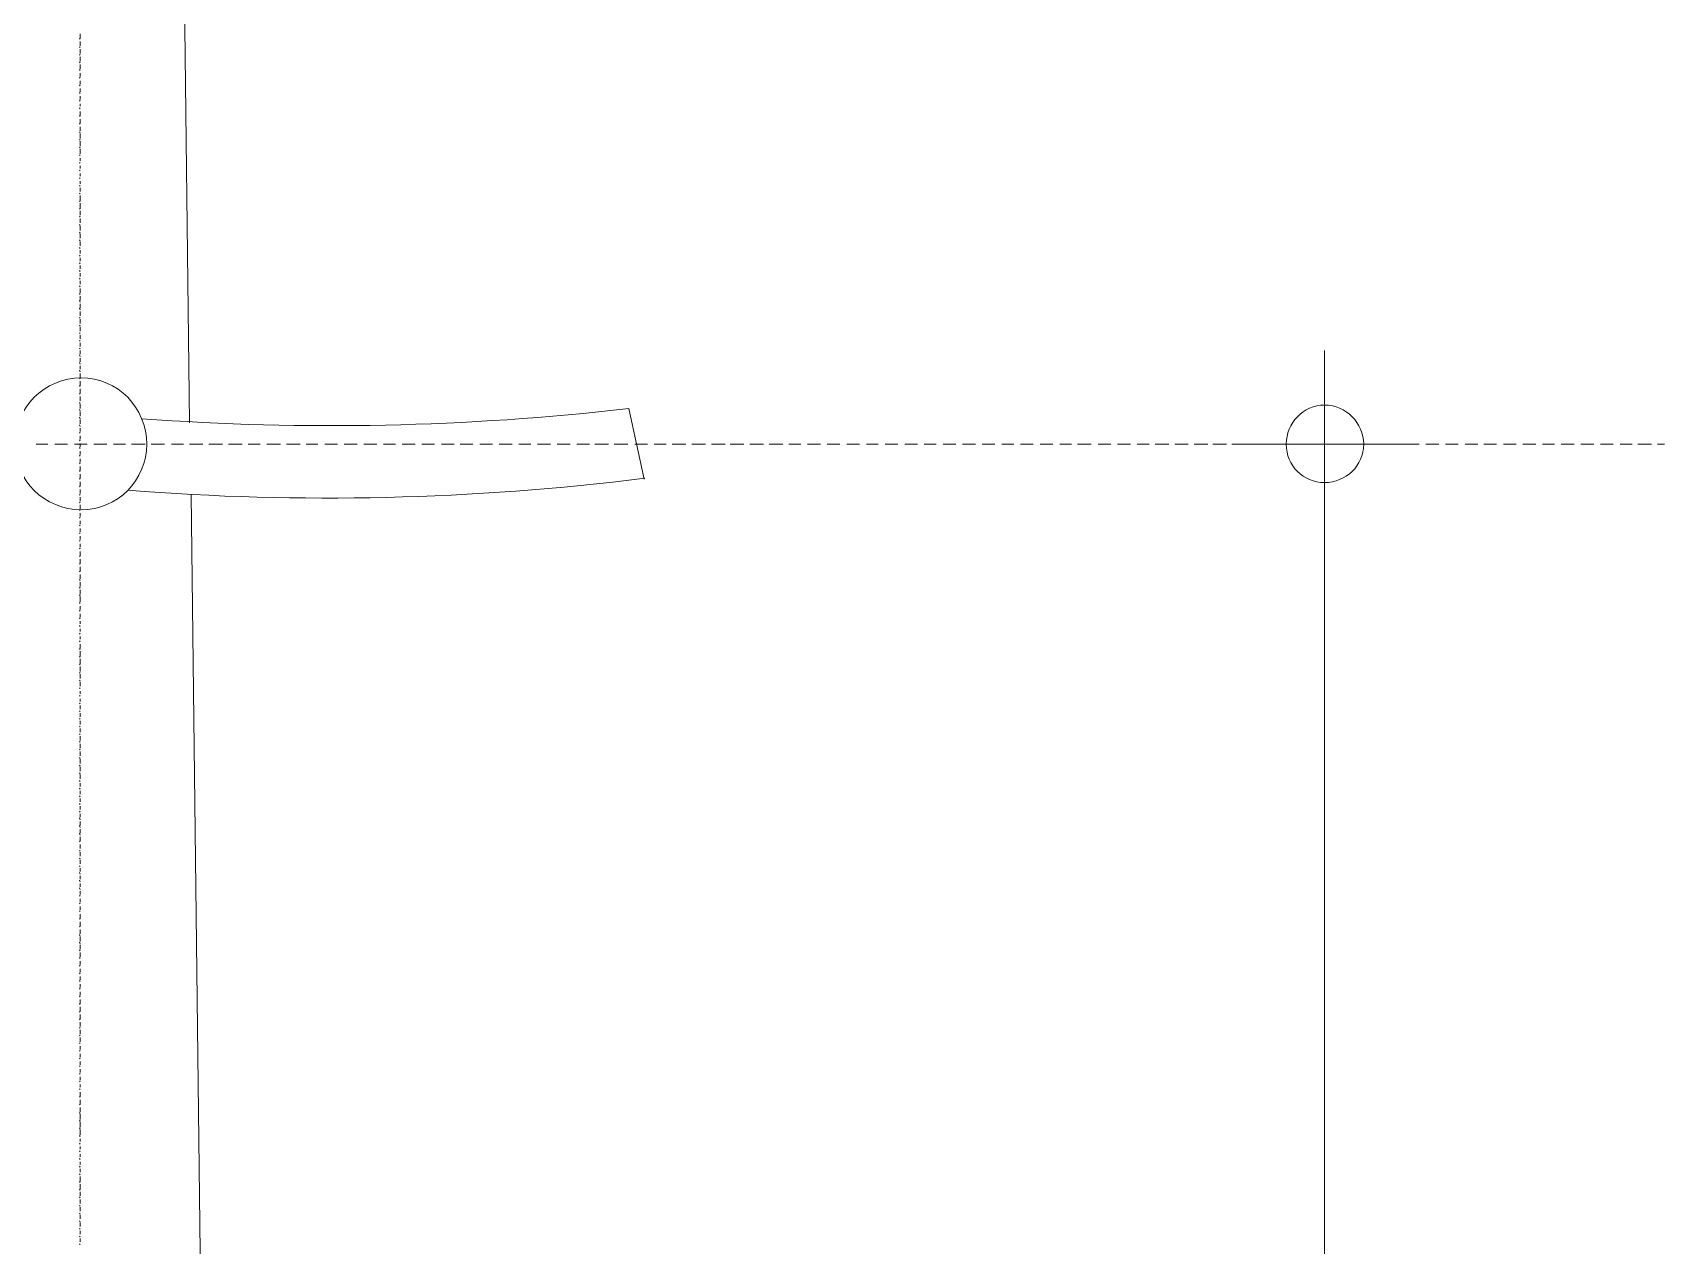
# Model space of a CAD drawing. Header units: millimetres. Extents: x 2928 to 3112, y 1220 to 1280.
# Drawn here: x 3041.719 to 3044.888, y 1245.037 to 1247.393 of the extents above; entities that cross this region are included whole.
import ezdxf

# ---------------------------------------------------------------- set-up
doc = ezdxf.new("R2010")
doc.units = ezdxf.units.MM

msp = doc.modelspace()

# ---------------------------------------------------------------- linework, layer by layer
at = {"color": 7, "linetype": 'Continuous', "lineweight": 5, "true_color": 0x000007}
for points in [[(3041.93587, 1254.09577), (3042.02353, 1246.63463), (3042.02353, 1246.63463)], [(3042.90676, 1246.52546), (3042.87698, 1246.66274), (3042.87698, 1246.66274)], [(3042.02683, 1246.49569), (3042.19389, 1232.43348), (3042.19389, 1232.43348)]]:
    msp.add_lwpolyline(points, dxfattribs=at)
at = {"color": 252, "linetype": 'Continuous', "lineweight": 13, "true_color": 0x989898}
for points in [[(3041.81182, 1247.38058), (3041.81016, 1247.38223), (3041.81016, 1247.38223)], [(3041.81182, 1247.38223), (3041.81182, 1247.3905), (3041.81182, 1247.3905)], [(3041.81182, 1247.36734), (3041.81182, 1247.37561), (3041.81182, 1247.37561)], [(3041.81182, 1247.36404), (3041.81016, 1247.36569), (3041.81016, 1247.36569)], [(3041.81182, 1247.34915), (3041.81016, 1247.3508), (3041.81016, 1247.3508)], [(3041.81182, 1247.33426), (3041.81016, 1247.33592), (3041.81016, 1247.33592)], [(3041.81182, 1247.35246), (3041.81182, 1247.36073), (3041.81182, 1247.36073)], [(3041.81182, 1247.33757), (3041.81182, 1247.34584), (3041.81182, 1247.34584)], [(3041.81182, 1247.31938), (3041.81016, 1247.32103), (3041.81016, 1247.32103)], [(3041.81182, 1247.30449), (3041.81016, 1247.30615), (3041.81016, 1247.30615)], [(3041.81182, 1247.32269), (3041.81182, 1247.33096), (3041.81182, 1247.33096)], [(3041.81182, 1247.3078), (3041.81182, 1247.31442), (3041.81182, 1247.31442)], [(3041.81182, 1247.28961), (3041.81016, 1247.29126), (3041.81016, 1247.29126)], [(3041.81182, 1247.27472), (3041.81016, 1247.27637), (3041.81016, 1247.27637)], [(3041.81182, 1247.29291), (3041.81182, 1247.29953), (3041.81182, 1247.29953)], [(3041.81182, 1247.27803), (3041.81182, 1247.28464), (3041.81182, 1247.28464)], [(3041.81182, 1247.25983), (3041.81016, 1247.26149), (3041.81016, 1247.26149)], [(3041.81182, 1247.24495), (3041.81016, 1247.2466), (3041.81016, 1247.2466)], [(3041.81182, 1247.26314), (3041.81182, 1247.26976), (3041.81182, 1247.26976)], [(3041.81182, 1247.24991), (3041.81182, 1247.25487), (3041.81182, 1247.25487)], [(3041.81182, 1247.23172), (3041.81182, 1247.23999), (3041.81182, 1247.23999)], [(3041.81182, 1247.23006), (3041.81016, 1247.23172), (3041.81016, 1247.23172)], [(3041.81182, 1247.21518), (3041.81016, 1247.21683), (3041.81016, 1247.21683)], [(3041.81182, 1247.21683), (3041.81182, 1247.2251), (3041.81182, 1247.2251)], [(3041.81182, 1247.20194), (3041.81182, 1247.21021), (3041.81182, 1247.21021)], [(3041.81182, 1247.19864), (3041.81016, 1247.20029), (3041.81016, 1247.20029)], [(3041.81182, 1247.18375), (3041.81016, 1247.1854), (3041.81016, 1247.1854)], [(3041.81182, 1247.18706), (3041.81182, 1247.19698), (3041.81182, 1247.19698)], [(3041.81182, 1247.17217), (3041.81182, 1247.1821), (3041.81182, 1247.1821)], [(3041.81182, 1247.16886), (3041.81016, 1247.17052), (3041.81016, 1247.17052)], [(3041.81182, 1247.15398), (3041.81016, 1247.15563), (3041.81016, 1247.15563)], [(3041.81182, 1247.15729), (3041.81182, 1247.16721), (3041.81182, 1247.16721)], [(3041.81182, 1247.14406), (3041.81182, 1247.14902), (3041.81182, 1247.14902)], [(3041.81182, 1247.13909), (3041.81016, 1247.14075), (3041.81016, 1247.14075)], [(3041.81182, 1247.12421), (3041.81016, 1247.12586), (3041.81016, 1247.12586)], [(3041.81182, 1247.12917), (3041.81182, 1247.13413), (3041.81182, 1247.13413)], [(3041.81182, 1247.11428), (3041.81182, 1247.11925), (3041.81182, 1247.11925)], [(3041.81182, 1247.10932), (3041.81016, 1247.11098), (3041.81016, 1247.11098)], [(3041.81182, 1247.09444), (3041.81016, 1247.09609), (3041.81016, 1247.09609)], [(3041.81182, 1247.0994), (3041.81182, 1247.10436), (3041.81182, 1247.10436)], [(3041.81182, 1247.08451), (3041.81182, 1247.09113), (3041.81182, 1247.09113)], [(3041.81182, 1247.07955), (3041.81016, 1247.0812), (3041.81016, 1247.0812)], [(3041.81182, 1247.06466), (3041.81016, 1247.06632), (3041.81016, 1247.06632)], [(3041.81182, 1247.04978), (3041.81016, 1247.05143), (3041.81016, 1247.05143)], [(3041.81182, 1247.06632), (3041.81182, 1247.07624), (3041.81182, 1247.07624)], [(3041.81182, 1247.05143), (3041.81182, 1247.06136), (3041.81182, 1247.06136)], [(3041.81182, 1247.03489), (3041.81016, 1247.03655), (3041.81016, 1247.03655)], [(3041.81182, 1247.01835), (3041.81016, 1247.02001), (3041.81016, 1247.02001)], [(3041.81182, 1247.0382), (3041.81182, 1247.04647), (3041.81182, 1247.04647)], [(3041.81182, 1247.02331), (3041.81182, 1247.03158), (3041.81182, 1247.03158)], [(3041.81182, 1247.00347), (3041.81016, 1247.00512), (3041.81016, 1247.00512)], [(3041.81182, 1246.98858), (3041.81016, 1246.99023), (3041.81016, 1246.99023)], [(3041.81182, 1247.00843), (3041.81182, 1247.0167), (3041.81182, 1247.0167)], [(3041.81182, 1246.99354), (3041.81182, 1247.00181), (3041.81182, 1247.00181)], [(3041.81182, 1246.97866), (3041.81182, 1246.98693), (3041.81182, 1246.98693)], [(3041.81182, 1246.97369), (3041.81016, 1246.97535), (3041.81016, 1246.97535)], [(3041.81182, 1246.95881), (3041.81016, 1246.96046), (3041.81016, 1246.96046)], [(3041.81182, 1246.96377), (3041.81182, 1246.97039), (3041.81182, 1246.97039)], [(3041.81182, 1246.94888), (3041.81182, 1246.9555), (3041.81182, 1246.9555)], [(3041.81182, 1246.94392), (3041.81016, 1246.94558), (3041.81016, 1246.94558)], [(3041.81182, 1246.92904), (3041.81016, 1246.93069), (3041.81016, 1246.93069)], [(3041.81182, 1246.934), (3041.81182, 1246.94061), (3041.81182, 1246.94061)], [(3041.81182, 1246.91911), (3041.81182, 1246.92573), (3041.81182, 1246.92573)], [(3041.81182, 1246.91415), (3041.81016, 1246.9158), (3041.81016, 1246.9158)], [(3041.81182, 1246.89926), (3041.81016, 1246.90092), (3041.81016, 1246.90092)], [(3041.81182, 1246.90423), (3041.81182, 1246.91084), (3041.81182, 1246.91084)], [(3041.81182, 1246.88769), (3041.81182, 1246.89596), (3041.81182, 1246.89596)], [(3041.81182, 1246.88438), (3041.81016, 1246.88603), (3041.81016, 1246.88603)], [(3041.81182, 1246.86949), (3041.81016, 1246.8728), (3041.81016, 1246.8728)], [(3041.81182, 1246.8728), (3041.81182, 1246.88107), (3041.81182, 1246.88107)], [(3041.81182, 1246.85792), (3041.81182, 1246.86618), (3041.81182, 1246.86618)], [(3041.81182, 1246.85461), (3041.81016, 1246.85792), (3041.81016, 1246.85792)], [(3041.81182, 1246.83807), (3041.81016, 1246.83972), (3041.81016, 1246.83972)], [(3041.81182, 1246.84303), (3041.81182, 1246.8513), (3041.81182, 1246.8513)], [(3041.81182, 1246.82814), (3041.81182, 1246.83641), (3041.81182, 1246.83641)], [(3041.81182, 1246.82318), (3041.81016, 1246.82484), (3041.81016, 1246.82484)], [(3041.81182, 1246.8083), (3041.81016, 1246.80995), (3041.81016, 1246.80995)], [(3041.81182, 1246.81326), (3041.81182, 1246.82153), (3041.81182, 1246.82153)], [(3041.81182, 1246.79837), (3041.81182, 1246.80499), (3041.81182, 1246.80499)], [(3041.81182, 1246.79341), (3041.81016, 1246.79506), (3041.81016, 1246.79506)], [(3041.81182, 1246.77852), (3041.81016, 1246.78018), (3041.81016, 1246.78018)], [(3041.81182, 1246.76364), (3041.81016, 1246.76695), (3041.81016, 1246.76695)], [(3041.81182, 1246.78349), (3041.81182, 1246.7901), (3041.81182, 1246.7901)], [(3041.81182, 1246.7686), (3041.81182, 1246.77522), (3041.81182, 1246.77522)], [(3041.81182, 1246.74875), (3041.81016, 1246.75206), (3041.81016, 1246.75206)], [(3041.81182, 1246.73387), (3041.81016, 1246.73717), (3041.81016, 1246.73717)], [(3041.81182, 1246.75371), (3041.81182, 1246.76033), (3041.81182, 1246.76033)], [(3041.81182, 1246.73883), (3041.81182, 1246.74544), (3041.81182, 1246.74544)], [(3041.81182, 1246.72063), (3041.81016, 1246.72229), (3041.81016, 1246.72229)], [(3041.81182, 1246.70575), (3041.81016, 1246.7074), (3041.81016, 1246.7074)], [(3041.81182, 1246.72229), (3041.81182, 1246.73056), (3041.81182, 1246.73056)], [(3041.81182, 1246.7074), (3041.81182, 1246.71567), (3041.81182, 1246.71567)], [(3041.81182, 1246.69086), (3041.81016, 1246.69252), (3041.81016, 1246.69252)], [(3041.81182, 1246.67267), (3041.81016, 1246.67432), (3041.81016, 1246.67432)], [(3041.81182, 1246.69252), (3041.81182, 1246.70079), (3041.81182, 1246.70079)], [(3041.81182, 1246.67763), (3041.81182, 1246.6859), (3041.81182, 1246.6859)], [(3041.81182, 1246.66274), (3041.81182, 1246.67101), (3041.81182, 1246.67101)], [(3041.81182, 1246.65778), (3041.81016, 1246.66109), (3041.81016, 1246.66109)], [(3041.81182, 1246.6429), (3041.81016, 1246.6462), (3041.81016, 1246.6462)], [(3041.81182, 1246.64786), (3041.81182, 1246.65613), (3041.81182, 1246.65613)], [(3041.81182, 1246.63297), (3041.81182, 1246.64124), (3041.81182, 1246.64124)], [(3041.81182, 1246.62801), (3041.81016, 1246.63132), (3041.81016, 1246.63132)], [(3041.81182, 1246.61478), (3041.81016, 1246.61643), (3041.81016, 1246.61643)], [(3041.81182, 1246.61809), (3041.81182, 1246.6247), (3041.81182, 1246.6247)], [(3041.81182, 1246.6032), (3041.81182, 1246.60982), (3041.81182, 1246.60982)], [(3041.74896, 1246.59328), (3041.72581, 1246.59328), (3041.72581, 1246.59328)], [(3041.78701, 1246.59328), (3041.7622, 1246.59328), (3041.7622, 1246.59328)], [(3041.82505, 1246.59328), (3041.80024, 1246.59328), (3041.80024, 1246.59328)], [(3041.81182, 1246.59989), (3041.81016, 1246.60155), (3041.81016, 1246.60155)], [(3041.81182, 1246.58501), (3041.81016, 1246.58666), (3041.81016, 1246.58666)], [(3041.81182, 1246.58831), (3041.81182, 1246.59493), (3041.81182, 1246.59493)], [(3041.81182, 1246.57343), (3041.81182, 1246.58005), (3041.81182, 1246.58005)], [(3041.86309, 1246.59328), (3041.83828, 1246.59328), (3041.83828, 1246.59328)], [(3041.89948, 1246.59328), (3041.87632, 1246.59328), (3041.87632, 1246.59328)], [(3041.93752, 1246.59328), (3041.91106, 1246.59328), (3041.91106, 1246.59328)], [(3041.97556, 1246.59328), (3041.9491, 1246.59328), (3041.9491, 1246.59328)], [(3042.01195, 1246.59328), (3041.98879, 1246.59328), (3041.98879, 1246.59328)], [(3042.04999, 1246.59328), (3042.02353, 1246.59328), (3042.02353, 1246.59328)], [(3042.08803, 1246.59328), (3042.06157, 1246.59328), (3042.06157, 1246.59328)], [(3042.12607, 1246.59328), (3042.09961, 1246.59328), (3042.09961, 1246.59328)], [(3042.16081, 1246.59328), (3042.13765, 1246.59328), (3042.13765, 1246.59328)], [(3042.2005, 1246.59328), (3042.17404, 1246.59328), (3042.17404, 1246.59328)], [(3042.23855, 1246.59328), (3042.21208, 1246.59328), (3042.21208, 1246.59328)], [(3042.27328, 1246.59328), (3042.25012, 1246.59328), (3042.25012, 1246.59328)], [(3042.31132, 1246.59328), (3042.28651, 1246.59328), (3042.28651, 1246.59328)], [(3042.34936, 1246.59328), (3042.32455, 1246.59328), (3042.32455, 1246.59328)], [(3042.3874, 1246.59328), (3042.36259, 1246.59328), (3042.36259, 1246.59328)], [(3042.42379, 1246.59328), (3042.40064, 1246.59328), (3042.40064, 1246.59328)], [(3042.46183, 1246.59328), (3042.43702, 1246.59328), (3042.43702, 1246.59328)], [(3042.49988, 1246.59328), (3042.47507, 1246.59328), (3042.47507, 1246.59328)], [(3042.53792, 1246.59328), (3042.51311, 1246.59328), (3042.51311, 1246.59328)], [(3042.5743, 1246.59328), (3042.54949, 1246.59328), (3042.54949, 1246.59328)], [(3042.61235, 1246.59328), (3042.58754, 1246.59328), (3042.58754, 1246.59328)], [(3042.65039, 1246.59328), (3042.62558, 1246.59328), (3042.62558, 1246.59328)], [(3042.68678, 1246.59328), (3042.66362, 1246.59328), (3042.66362, 1246.59328)], [(3042.72482, 1246.59328), (3042.70001, 1246.59328), (3042.70001, 1246.59328)], [(3042.76286, 1246.59328), (3042.73805, 1246.59328), (3042.73805, 1246.59328)], [(3042.8009, 1246.59328), (3042.77609, 1246.59328), (3042.77609, 1246.59328)], [(3042.83729, 1246.59328), (3042.81082, 1246.59328), (3042.81082, 1246.59328)], [(3042.87533, 1246.59328), (3042.84887, 1246.59328), (3042.84887, 1246.59328)], [(3042.91337, 1246.59328), (3042.88856, 1246.59328), (3042.88856, 1246.59328)], [(3042.94976, 1246.59328), (3042.9266, 1246.59328), (3042.9266, 1246.59328)], [(3042.9878, 1246.59328), (3042.96134, 1246.59328), (3042.96134, 1246.59328)], [(3043.02584, 1246.59328), (3042.99938, 1246.59328), (3042.99938, 1246.59328)], [(3043.06389, 1246.59328), (3043.03742, 1246.59328), (3043.03742, 1246.59328)], [(3043.10027, 1246.59328), (3043.07381, 1246.59328), (3043.07381, 1246.59328)], [(3043.13831, 1246.59328), (3043.11185, 1246.59328), (3043.11185, 1246.59328)], [(3043.17636, 1246.59328), (3043.14989, 1246.59328), (3043.14989, 1246.59328)], [(3043.21109, 1246.59328), (3043.18793, 1246.59328), (3043.18793, 1246.59328)], [(3043.24913, 1246.59328), (3043.22432, 1246.59328), (3043.22432, 1246.59328)], [(3043.28717, 1246.59328), (3043.26236, 1246.59328), (3043.26236, 1246.59328)], [(3043.32522, 1246.59328), (3043.30041, 1246.59328), (3043.30041, 1246.59328)], [(3043.3616, 1246.59328), (3043.33845, 1246.59328), (3043.33845, 1246.59328)], [(3043.39964, 1246.59328), (3043.37484, 1246.59328), (3043.37484, 1246.59328)], [(3043.43769, 1246.59328), (3043.41288, 1246.59328), (3043.41288, 1246.59328)], [(3043.47407, 1246.59328), (3043.45092, 1246.59328), (3043.45092, 1246.59328)], [(3043.51212, 1246.59328), (3043.48731, 1246.59328), (3043.48731, 1246.59328)], [(3043.55016, 1246.59328), (3043.52535, 1246.59328), (3043.52535, 1246.59328)], [(3043.5882, 1246.59328), (3043.56339, 1246.59328), (3043.56339, 1246.59328)], [(3043.62459, 1246.59328), (3043.60143, 1246.59328), (3043.60143, 1246.59328)], [(3043.66263, 1246.59328), (3043.63782, 1246.59328), (3043.63782, 1246.59328)], [(3043.70067, 1246.59328), (3043.67586, 1246.59328), (3043.67586, 1246.59328)], [(3043.73706, 1246.59328), (3043.7139, 1246.59328), (3043.7139, 1246.59328)], [(3043.7751, 1246.59328), (3043.74864, 1246.59328), (3043.74864, 1246.59328)], [(3043.81314, 1246.59328), (3043.78833, 1246.59328), (3043.78833, 1246.59328)], [(3043.85118, 1246.59328), (3043.82637, 1246.59328), (3043.82637, 1246.59328)], [(3043.88757, 1246.59328), (3043.86442, 1246.59328), (3043.86442, 1246.59328)], [(3043.92561, 1246.59328), (3043.89915, 1246.59328), (3043.89915, 1246.59328)], [(3043.96365, 1246.59328), (3043.93719, 1246.59328), (3043.93719, 1246.59328)], [(3044.0017, 1246.59328), (3043.97523, 1246.59328), (3043.97523, 1246.59328)], [(3044.03808, 1246.59328), (3044.01162, 1246.59328), (3044.01162, 1246.59328)], [(3044.07613, 1246.59328), (3044.04966, 1246.59328), (3044.04966, 1246.59328)], [(3044.11417, 1246.59328), (3044.0877, 1246.59328), (3044.0877, 1246.59328)], [(3044.1489, 1246.59328), (3044.12575, 1246.59328), (3044.12575, 1246.59328)], [(3044.18694, 1246.59328), (3044.16213, 1246.59328), (3044.16213, 1246.59328)], [(3044.22499, 1246.59328), (3044.20018, 1246.59328), (3044.20018, 1246.59328)], [(3044.26468, 1246.59328), (3044.23822, 1246.59328), (3044.23822, 1246.59328)], [(3044.29941, 1246.59328), (3044.2746, 1246.59328), (3044.2746, 1246.59328)], [(3044.33746, 1246.59328), (3044.31265, 1246.59328), (3044.31265, 1246.59328)], [(3044.3755, 1246.59328), (3044.35069, 1246.59328), (3044.35069, 1246.59328)], [(3044.41189, 1246.59328), (3044.38873, 1246.59328), (3044.38873, 1246.59328)], [(3044.44993, 1246.59328), (3044.42512, 1246.59328), (3044.42512, 1246.59328)], [(3044.48797, 1246.59328), (3044.46316, 1246.59328), (3044.46316, 1246.59328)], [(3044.52601, 1246.59328), (3044.5012, 1246.59328), (3044.5012, 1246.59328)], [(3044.5624, 1246.59328), (3044.53759, 1246.59328), (3044.53759, 1246.59328)], [(3044.60044, 1246.59328), (3044.57563, 1246.59328), (3044.57563, 1246.59328)], [(3044.63848, 1246.59328), (3044.61367, 1246.59328), (3044.61367, 1246.59328)], [(3044.67487, 1246.59328), (3044.65171, 1246.59328), (3044.65171, 1246.59328)], [(3044.71291, 1246.59328), (3044.6881, 1246.59328), (3044.6881, 1246.59328)], [(3044.75095, 1246.59328), (3044.72614, 1246.59328), (3044.72614, 1246.59328)], [(3044.789, 1246.59328), (3044.76419, 1246.59328), (3044.76419, 1246.59328)], [(3044.82538, 1246.59328), (3044.80223, 1246.59328), (3044.80223, 1246.59328)], [(3044.86342, 1246.59328), (3044.83696, 1246.59328), (3044.83696, 1246.59328)], [(3044.88823, 1246.59328), (3044.875, 1246.59328), (3044.875, 1246.59328)], [(3041.81182, 1246.57012), (3041.81016, 1246.57178), (3041.81016, 1246.57178)], [(3041.81182, 1246.55524), (3041.81016, 1246.55689), (3041.81016, 1246.55689)], [(3041.81182, 1246.55854), (3041.81182, 1246.56516), (3041.81182, 1246.56516)], [(3041.81182, 1246.542), (3041.81182, 1246.55027), (3041.81182, 1246.55027)], [(3041.81182, 1246.54035), (3041.81016, 1246.542), (3041.81016, 1246.542)], [(3041.81182, 1246.52546), (3041.81016, 1246.52712), (3041.81016, 1246.52712)], [(3041.81182, 1246.51058), (3041.81016, 1246.51223), (3041.81016, 1246.51223)], [(3041.81182, 1246.52712), (3041.81182, 1246.53539), (3041.81182, 1246.53539)], [(3041.81182, 1246.51223), (3041.81182, 1246.5205), (3041.81182, 1246.5205)], [(3041.81182, 1246.49404), (3041.81016, 1246.49569), (3041.81016, 1246.49569)], [(3041.81182, 1246.47915), (3041.81016, 1246.48081), (3041.81016, 1246.48081)], [(3041.81182, 1246.49735), (3041.81182, 1246.50562), (3041.81182, 1246.50562)], [(3041.81182, 1246.48246), (3041.81182, 1246.49073), (3041.81182, 1246.49073)], [(3041.81182, 1246.46427), (3041.81016, 1246.46592), (3041.81016, 1246.46592)], [(3041.81182, 1246.44938), (3041.81016, 1246.45103), (3041.81016, 1246.45103)], [(3041.81182, 1246.46757), (3041.81182, 1246.47584), (3041.81182, 1246.47584)], [(3041.81182, 1246.45269), (3041.81182, 1246.4593), (3041.81182, 1246.4593)], [(3041.81182, 1246.43449), (3041.81016, 1246.43615), (3041.81016, 1246.43615)], [(3041.81182, 1246.41961), (3041.81016, 1246.42126), (3041.81016, 1246.42126)], [(3041.81182, 1246.4378), (3041.81182, 1246.44442), (3041.81182, 1246.44442)], [(3041.81182, 1246.42292), (3041.81182, 1246.42953), (3041.81182, 1246.42953)], [(3041.81182, 1246.40472), (3041.81016, 1246.40638), (3041.81016, 1246.40638)], [(3041.81182, 1246.38984), (3041.81016, 1246.39149), (3041.81016, 1246.39149)], [(3041.81182, 1246.40803), (3041.81182, 1246.41465), (3041.81182, 1246.41465)], [(3041.81182, 1246.39314), (3041.81182, 1246.39976), (3041.81182, 1246.39976)], [(3041.81182, 1246.3766), (3041.81182, 1246.38487), (3041.81182, 1246.38487)], [(3041.81182, 1246.37495), (3041.81016, 1246.3766), (3041.81016, 1246.3766)], [(3041.81182, 1246.36006), (3041.81016, 1246.36172), (3041.81016, 1246.36172)], [(3041.81182, 1246.36172), (3041.81182, 1246.36999), (3041.81182, 1246.36999)], [(3041.81182, 1246.34683), (3041.81182, 1246.3551), (3041.81182, 1246.3551)], [(3041.81182, 1246.34518), (3041.81016, 1246.34683), (3041.81016, 1246.34683)], [(3041.81182, 1246.32864), (3041.81016, 1246.33029), (3041.81016, 1246.33029)], [(3041.81182, 1246.33195), (3041.81182, 1246.34022), (3041.81182, 1246.34022)], [(3041.81182, 1246.31706), (3041.81182, 1246.32533), (3041.81182, 1246.32533)], [(3041.81182, 1246.31375), (3041.81016, 1246.31541), (3041.81016, 1246.31541)], [(3041.81182, 1246.29887), (3041.81016, 1246.30052), (3041.81016, 1246.30052)], [(3041.81182, 1246.30217), (3041.81182, 1246.31044), (3041.81182, 1246.31044)], [(3041.81182, 1246.28729), (3041.81182, 1246.29721), (3041.81182, 1246.29721)], [(3041.81182, 1246.28398), (3041.81016, 1246.28564), (3041.81016, 1246.28564)], [(3041.81182, 1246.2691), (3041.81016, 1246.27075), (3041.81016, 1246.27075)], [(3041.81182, 1246.2724), (3041.81182, 1246.27902), (3041.81182, 1246.27902)], [(3041.81182, 1246.25752), (3041.81182, 1246.26413), (3041.81182, 1246.26413)], [(3041.81182, 1246.25421), (3041.81016, 1246.25586), (3041.81016, 1246.25586)], [(3041.81182, 1246.23932), (3041.81016, 1246.24098), (3041.81016, 1246.24098)], [(3041.81182, 1246.22444), (3041.81016, 1246.22609), (3041.81016, 1246.22609)], [(3041.81182, 1246.24429), (3041.81182, 1246.24925), (3041.81182, 1246.24925)], [(3041.81182, 1246.2294), (3041.81182, 1246.23436), (3041.81182, 1246.23436)], [(3041.81182, 1246.20955), (3041.81016, 1246.21121), (3041.81016, 1246.21121)], [(3041.81182, 1246.19467), (3041.81016, 1246.19632), (3041.81016, 1246.19632)], [(3041.81182, 1246.21451), (3041.81182, 1246.21948), (3041.81182, 1246.21948)], [(3041.81182, 1246.19632), (3041.81182, 1246.20459), (3041.81182, 1246.20459)], [(3041.81182, 1246.17978), (3041.81016, 1246.18143), (3041.81016, 1246.18143)], [(3041.81182, 1246.16489), (3041.81016, 1246.16655), (3041.81016, 1246.16655)], [(3041.81182, 1246.18143), (3041.81182, 1246.19136), (3041.81182, 1246.19136)], [(3041.81182, 1246.16655), (3041.81182, 1246.17647), (3041.81182, 1246.17647)], [(3041.81182, 1246.14835), (3041.81016, 1246.15001), (3041.81016, 1246.15001)], [(3041.81182, 1246.13347), (3041.81016, 1246.13512), (3041.81016, 1246.13512)], [(3041.81182, 1246.15166), (3041.81182, 1246.16159), (3041.81182, 1246.16159)], [(3041.81182, 1246.13843), (3041.81182, 1246.1467), (3041.81182, 1246.1467)], [(3041.81182, 1246.12354), (3041.81182, 1246.13181), (3041.81182, 1246.13181)], [(3041.81182, 1246.11858), (3041.81016, 1246.12024), (3041.81016, 1246.12024)], [(3041.81182, 1246.1037), (3041.81016, 1246.10535), (3041.81016, 1246.10535)], [(3041.81182, 1246.10866), (3041.81182, 1246.11362), (3041.81182, 1246.11362)], [(3041.81182, 1246.08881), (3041.81016, 1246.09046), (3041.81016, 1246.09046)], [(3041.81182, 1246.07392), (3041.81016, 1246.07558), (3041.81016, 1246.07558)], [(3041.81182, 1246.09377), (3041.81182, 1246.09873), (3041.81182, 1246.09873)], [(3041.81182, 1246.07889), (3041.81182, 1246.0855), (3041.81182, 1246.0855)], [(3041.81182, 1246.064), (3041.81182, 1246.07062), (3041.81182, 1246.07062)], [(3041.81182, 1246.05904), (3041.81016, 1246.06069), (3041.81016, 1246.06069)], [(3041.81182, 1246.04415), (3041.81016, 1246.04581), (3041.81016, 1246.04581)], [(3041.81182, 1246.04911), (3041.81182, 1246.05573), (3041.81182, 1246.05573)], [(3041.81182, 1246.03423), (3041.81182, 1246.04084), (3041.81182, 1246.04084)], [(3041.81182, 1246.02927), (3041.81016, 1246.03092), (3041.81016, 1246.03092)], [(3041.81182, 1246.01438), (3041.81016, 1246.01603), (3041.81016, 1246.01603)], [(3041.81182, 1246.01769), (3041.81182, 1246.02596), (3041.81182, 1246.02596)], [(3041.81182, 1246.0028), (3041.81182, 1246.01107), (3041.81182, 1246.01107)], [(3041.81182, 1245.9995), (3041.81016, 1246.00115), (3041.81016, 1246.00115)], [(3041.81182, 1245.98296), (3041.81016, 1245.98461), (3041.81016, 1245.98461)], [(3041.81182, 1245.98792), (3041.81182, 1245.99619), (3041.81182, 1245.99619)], [(3041.81182, 1245.97303), (3041.81182, 1245.9813), (3041.81182, 1245.9813)], [(3041.81182, 1245.96807), (3041.81016, 1245.96972), (3041.81016, 1245.96972)], [(3041.81182, 1245.95318), (3041.81016, 1245.95484), (3041.81016, 1245.95484)], [(3041.81182, 1245.95815), (3041.81182, 1245.96642), (3041.81182, 1245.96642)], [(3041.81182, 1245.94326), (3041.81182, 1245.95153), (3041.81182, 1245.95153)], [(3041.81182, 1245.9383), (3041.81016, 1245.93995), (3041.81016, 1245.93995)], [(3041.81182, 1245.92341), (3041.81016, 1245.92507), (3041.81016, 1245.92507)], [(3041.81182, 1245.90853), (3041.81016, 1245.91018), (3041.81016, 1245.91018)], [(3041.81182, 1245.92837), (3041.81182, 1245.93499), (3041.81182, 1245.93499)], [(3041.81182, 1245.91349), (3041.81182, 1245.9201), (3041.81182, 1245.9201)], [(3041.81182, 1245.89364), (3041.81016, 1245.89529), (3041.81016, 1245.89529)], [(3041.81182, 1245.87875), (3041.81016, 1245.88041), (3041.81016, 1245.88041)], [(3041.81182, 1245.8986), (3041.81182, 1245.90522), (3041.81182, 1245.90522)], [(3041.81182, 1245.88372), (3041.81182, 1245.89033), (3041.81182, 1245.89033)], [(3041.81182, 1245.86387), (3041.81016, 1245.86718), (3041.81016, 1245.86718)], [(3041.81182, 1245.84898), (3041.81016, 1245.85229), (3041.81016, 1245.85229)], [(3041.81182, 1245.86883), (3041.81182, 1245.87545), (3041.81182, 1245.87545)], [(3041.81182, 1245.85229), (3041.81182, 1245.86056), (3041.81182, 1245.86056)], [(3041.81182, 1245.8374), (3041.81182, 1245.84567), (3041.81182, 1245.84567)], [(3041.81182, 1245.8341), (3041.81016, 1245.8374), (3041.81016, 1245.8374)], [(3041.81182, 1245.82086), (3041.81016, 1245.82252), (3041.81016, 1245.82252)], [(3041.81182, 1245.82252), (3041.81182, 1245.83079), (3041.81182, 1245.83079)], [(3041.81182, 1245.80763), (3041.81182, 1245.8159), (3041.81182, 1245.8159)], [(3041.81182, 1245.80267), (3041.81016, 1245.80432), (3041.81016, 1245.80432)], [(3041.81182, 1245.78778), (3041.81016, 1245.78944), (3041.81016, 1245.78944)], [(3041.81182, 1245.79275), (3041.81182, 1245.80102), (3041.81182, 1245.80102)], [(3041.81182, 1245.77786), (3041.81182, 1245.78613), (3041.81182, 1245.78613)], [(3041.81182, 1245.7729), (3041.81016, 1245.77455), (3041.81016, 1245.77455)], [(3041.81182, 1245.75801), (3041.81016, 1245.76132), (3041.81016, 1245.76132)], [(3041.81182, 1245.76297), (3041.81182, 1245.76959), (3041.81182, 1245.76959)], [(3041.81182, 1245.74809), (3041.81182, 1245.7547), (3041.81182, 1245.7547)], [(3041.81182, 1245.74313), (3041.81016, 1245.74643), (3041.81016, 1245.74643)], [(3041.81182, 1245.72824), (3041.81016, 1245.73155), (3041.81016, 1245.73155)], [(3041.81182, 1245.7332), (3041.81182, 1245.73982), (3041.81182, 1245.73982)], [(3041.81182, 1245.71832), (3041.81182, 1245.72493), (3041.81182, 1245.72493)], [(3041.81182, 1245.71501), (3041.81016, 1245.71666), (3041.81016, 1245.71666)], [(3041.81182, 1245.70012), (3041.81016, 1245.70178), (3041.81016, 1245.70178)], [(3041.81182, 1245.70343), (3041.81182, 1245.71005), (3041.81182, 1245.71005)], [(3041.81182, 1245.68855), (3041.81182, 1245.69516), (3041.81182, 1245.69516)], [(3041.81182, 1245.68524), (3041.81016, 1245.68689), (3041.81016, 1245.68689)], [(3041.81182, 1245.67035), (3041.81016, 1245.67201), (3041.81016, 1245.67201)], [(3041.81182, 1245.65547), (3041.81016, 1245.65712), (3041.81016, 1245.65712)], [(3041.81182, 1245.67201), (3041.81182, 1245.68028), (3041.81182, 1245.68028)], [(3041.81182, 1245.65712), (3041.81182, 1245.66539), (3041.81182, 1245.66539)], [(3041.81182, 1245.63727), (3041.81016, 1245.64058), (3041.81016, 1245.64058)], [(3041.81182, 1245.62239), (3041.81016, 1245.62569), (3041.81016, 1245.62569)], [(3041.81182, 1245.64223), (3041.81182, 1245.6505), (3041.81182, 1245.6505)], [(3041.81182, 1245.62735), (3041.81182, 1245.63562), (3041.81182, 1245.63562)], [(3041.81182, 1245.60915), (3041.81016, 1245.61081), (3041.81016, 1245.61081)], [(3041.81182, 1245.59427), (3041.81016, 1245.59592), (3041.81016, 1245.59592)], [(3041.81182, 1245.61246), (3041.81182, 1245.62073), (3041.81182, 1245.62073)], [(3041.81182, 1245.59758), (3041.81182, 1245.60585), (3041.81182, 1245.60585)], [(3041.81182, 1245.57938), (3041.81016, 1245.58104), (3041.81016, 1245.58104)], [(3041.81182, 1245.5645), (3041.81016, 1245.56615), (3041.81016, 1245.56615)], [(3041.81182, 1245.58269), (3041.81182, 1245.58931), (3041.81182, 1245.58931)], [(3041.81182, 1245.5678), (3041.81182, 1245.57442), (3041.81182, 1245.57442)], [(3041.81182, 1245.54961), (3041.81016, 1245.55126), (3041.81016, 1245.55126)], [(3041.81182, 1245.53472), (3041.81016, 1245.53638), (3041.81016, 1245.53638)], [(3041.81182, 1245.55292), (3041.81182, 1245.55953), (3041.81182, 1245.55953)], [(3041.81182, 1245.53803), (3041.81182, 1245.54465), (3041.81182, 1245.54465)], [(3041.81182, 1245.52315), (3041.81182, 1245.52976), (3041.81182, 1245.52976)], [(3041.81182, 1245.51984), (3041.81016, 1245.52149), (3041.81016, 1245.52149)], [(3041.81182, 1245.50495), (3041.81016, 1245.50661), (3041.81016, 1245.50661)], [(3041.81182, 1245.50661), (3041.81182, 1245.51488), (3041.81182, 1245.51488)], [(3041.81182, 1245.49172), (3041.81182, 1245.49999), (3041.81182, 1245.49999)], [(3041.81182, 1245.49007), (3041.81016, 1245.49172), (3041.81016, 1245.49172)], [(3041.81182, 1245.47518), (3041.81016, 1245.47683), (3041.81016, 1245.47683)], [(3041.81182, 1245.47683), (3041.81182, 1245.4851), (3041.81182, 1245.4851)], [(3041.81182, 1245.46195), (3041.81182, 1245.47022), (3041.81182, 1245.47022)], [(3041.81182, 1245.45864), (3041.81016, 1245.46029), (3041.81016, 1245.46029)], [(3041.81182, 1245.44376), (3041.81016, 1245.44541), (3041.81016, 1245.44541)], [(3041.81182, 1245.44706), (3041.81182, 1245.45533), (3041.81182, 1245.45533)], [(3041.81182, 1245.43218), (3041.81182, 1245.44045), (3041.81182, 1245.44045)], [(3041.81182, 1245.42887), (3041.81016, 1245.43052), (3041.81016, 1245.43052)], [(3041.81182, 1245.41398), (3041.81016, 1245.41564), (3041.81016, 1245.41564)], [(3041.81182, 1245.41729), (3041.81182, 1245.42391), (3041.81182, 1245.42391)], [(3041.81182, 1245.40241), (3041.81182, 1245.40902), (3041.81182, 1245.40902)], [(3041.81182, 1245.3991), (3041.81016, 1245.40075), (3041.81016, 1245.40075)], [(3041.81182, 1245.38421), (3041.81016, 1245.38587), (3041.81016, 1245.38587)], [(3041.81182, 1245.36933), (3041.81016, 1245.37098), (3041.81016, 1245.37098)], [(3041.81182, 1245.38752), (3041.81182, 1245.39414), (3041.81182, 1245.39414)], [(3041.81182, 1245.37263), (3041.81182, 1245.37925), (3041.81182, 1245.37925)], [(3041.81182, 1245.35444), (3041.81016, 1245.35609), (3041.81016, 1245.35609)], [(3041.81182, 1245.33955), (3041.81016, 1245.34121), (3041.81016, 1245.34121)], [(3041.81182, 1245.35775), (3041.81182, 1245.36436), (3041.81182, 1245.36436)], [(3041.81182, 1245.34452), (3041.81182, 1245.34948), (3041.81182, 1245.34948)], [(3041.81182, 1245.32467), (3041.81016, 1245.32632), (3041.81016, 1245.32632)], [(3041.81182, 1245.30978), (3041.81016, 1245.31144), (3041.81016, 1245.31144)], [(3041.81182, 1245.32632), (3041.81182, 1245.33459), (3041.81182, 1245.33459)], [(3041.81182, 1245.31144), (3041.81182, 1245.31971), (3041.81182, 1245.31971)], [(3041.81182, 1245.29324), (3041.81016, 1245.2949), (3041.81016, 1245.2949)], [(3041.81182, 1245.27836), (3041.81016, 1245.28001), (3041.81016, 1245.28001)], [(3041.81182, 1245.29655), (3041.81182, 1245.30482), (3041.81182, 1245.30482)], [(3041.81182, 1245.28166), (3041.81182, 1245.29159), (3041.81182, 1245.29159)], [(3041.81182, 1245.26678), (3041.81182, 1245.2767), (3041.81182, 1245.2767)], [(3041.81182, 1245.26347), (3041.81016, 1245.26512), (3041.81016, 1245.26512)], [(3041.81182, 1245.24858), (3041.81016, 1245.25024), (3041.81016, 1245.25024)], [(3041.81182, 1245.25189), (3041.81182, 1245.26182), (3041.81182, 1245.26182)], [(3041.81182, 1245.23866), (3041.81182, 1245.24362), (3041.81182, 1245.24362)], [(3041.81182, 1245.2337), (3041.81016, 1245.23535), (3041.81016, 1245.23535)], [(3041.81182, 1245.21881), (3041.81016, 1245.22047), (3041.81016, 1245.22047)], [(3041.81182, 1245.22377), (3041.81182, 1245.22874), (3041.81182, 1245.22874)], [(3041.81182, 1245.20889), (3041.81182, 1245.21385), (3041.81182, 1245.21385)], [(3041.81182, 1245.20393), (3041.81016, 1245.20558), (3041.81016, 1245.20558)], [(3041.81182, 1245.18904), (3041.81016, 1245.19069), (3041.81016, 1245.19069)], [(3041.81182, 1245.194), (3041.81182, 1245.19896), (3041.81182, 1245.19896)], [(3041.81182, 1245.17912), (3041.81182, 1245.18573), (3041.81182, 1245.18573)], [(3041.81182, 1245.17415), (3041.81016, 1245.17581), (3041.81016, 1245.17581)], [(3041.81182, 1245.15927), (3041.81016, 1245.16092), (3041.81016, 1245.16092)], [(3041.81182, 1245.16092), (3041.81182, 1245.17085), (3041.81182, 1245.17085)], [(3041.81182, 1245.14604), (3041.81182, 1245.15596), (3041.81182, 1245.15596)], [(3041.81182, 1245.14438), (3041.81016, 1245.14604), (3041.81016, 1245.14604)], [(3041.81182, 1245.1295), (3041.81016, 1245.13115), (3041.81016, 1245.13115)], [(3041.81182, 1245.13281), (3041.81182, 1245.14108), (3041.81182, 1245.14108)], [(3041.81182, 1245.11792), (3041.81182, 1245.12619), (3041.81182, 1245.12619)], [(3041.81182, 1245.11296), (3041.81016, 1245.11461), (3041.81016, 1245.11461)], [(3041.81182, 1245.09807), (3041.81016, 1245.09973), (3041.81016, 1245.09973)], [(3041.81182, 1245.08319), (3041.81016, 1245.08484), (3041.81016, 1245.08484)], [(3041.81182, 1245.10303), (3041.81182, 1245.1113), (3041.81182, 1245.1113)], [(3041.81182, 1245.08815), (3041.81182, 1245.09642), (3041.81182, 1245.09642)], [(3041.81182, 1245.0683), (3041.81016, 1245.06995), (3041.81016, 1245.06995)], [(3041.81182, 1245.05341), (3041.81016, 1245.05507), (3041.81016, 1245.05507)], [(3041.81182, 1245.07326), (3041.81182, 1245.08153), (3041.81182, 1245.08153)], [(3041.81182, 1245.05838), (3041.81182, 1245.06499), (3041.81182, 1245.06499)], [(3041.81182, 1245.03853), (3041.81016, 1245.04018), (3041.81016, 1245.04018)], [(3041.81182, 1245.04349), (3041.81182, 1245.05011), (3041.81182, 1245.05011)]]:
    msp.add_lwpolyline(points, dxfattribs=at)
at = {"color": 7, "linetype": 'Continuous', "lineweight": 20, "true_color": 0x000007}
for points in [[(3044.22829, 1246.41299), (3044.22829, 1246.77522), (3044.22829, 1246.77522)], [(3044.04801, 1246.59328), (3044.40858, 1246.59328), (3044.40858, 1246.59328)]]:
    msp.add_lwpolyline(points, dxfattribs=at)
at = {"color": 253, "linetype": 'Continuous', "lineweight": 5, "true_color": 0x9a9a9a}
msp.add_lwpolyline([(3044.22829, 1246.44442), (3044.22829, 1232.584), (3044.22829, 1232.584)], dxfattribs=at)
at = {"color": 7, "linetype": 'Continuous', "lineweight": 5, "true_color": 0x000007}
msp.add_open_spline([(3041.94083, 1246.59328), (3041.94083, 1246.6644), (3041.88459, 1246.72229), (3041.81347, 1246.72229), (3041.81347, 1246.72229), (3041.74235, 1246.72229), (3041.68446, 1246.6644), (3041.68446, 1246.59328), (3041.68446, 1246.59328), (3041.68446, 1246.52381), (3041.74235, 1246.46592), (3041.81347, 1246.46592), (3041.81347, 1246.46592), (3041.88459, 1246.46592), (3041.94083, 1246.52381), (3041.94083, 1246.59328)], degree=3, knots=[0, 0, 0, 0, 0.0625, 0.0625, 0.0625, 0.062501, 0.125, 0.125, 0.125, 0.125001, 0.1875, 0.1875, 0.1875, 0.187501, 1, 1, 1, 1], dxfattribs=at)
at = {"color": 7, "linetype": 'Continuous', "lineweight": 20, "true_color": 0x000007}
msp.add_open_spline([(3044.22829, 1246.66936), (3044.18694, 1246.66936), (3044.15386, 1246.63463), (3044.15386, 1246.59328), (3044.15386, 1246.59328), (3044.15386, 1246.55193), (3044.18694, 1246.51885), (3044.22829, 1246.51885), (3044.22829, 1246.51885), (3044.26964, 1246.51885), (3044.30438, 1246.55193), (3044.30438, 1246.59328), (3044.30438, 1246.59328), (3044.30438, 1246.63463), (3044.26964, 1246.66936), (3044.22829, 1246.66936)], degree=3, knots=[0, 0, 0, 0, 0.0625, 0.0625, 0.0625, 0.062501, 0.125, 0.125, 0.125, 0.125001, 0.1875, 0.1875, 0.1875, 0.187501, 1, 1, 1, 1], dxfattribs=at)
at = {"color": 7, "linetype": 'Continuous', "lineweight": 5, "true_color": 0x000007}
for points in [[(3041.9309, 1246.6429), (3042.24681, 1246.61974), (3042.56273, 1246.62636), (3042.87698, 1246.66274)], [(3041.90444, 1246.50396), (3042.23855, 1246.4775), (3042.5743, 1246.48577), (3042.90841, 1246.52712)]]:
    msp.add_open_spline(points, degree=3, dxfattribs=at)

doc.saveas('drawing.dxf')
